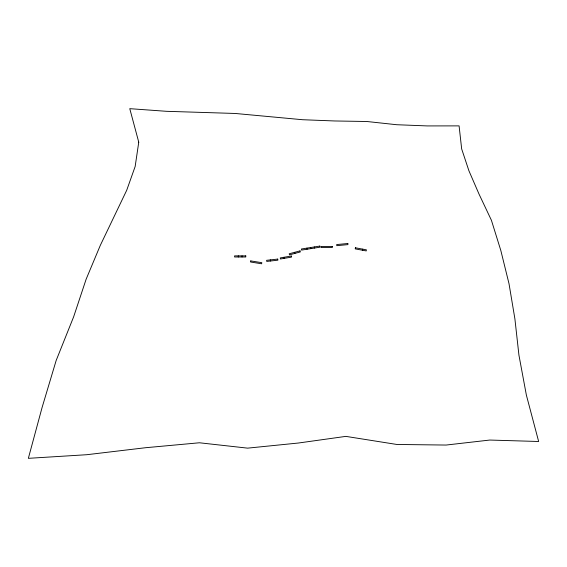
<?xml version="1.0" encoding="UTF-8"?>
<svg xmlns="http://www.w3.org/2000/svg" width="567" height="567" viewBox="0 0 567 567"><rect width="100%" height="100%" fill="white"/><g stroke="black" fill="none" stroke-linecap="round" stroke-linejoin="round"><path stroke-width="0.85" d="M362.54 250.245L362.745 249.147M294.62 252.329L294.904 253.406M283.939 257.283L284.131 258.382M314.302 246.95L314.479 248.055M310.617 247.538L310.787 248.637M306.931 248.119L307.101 249.218M270.331 259.899L270.452 261.011M242.045 255.873L242.045 256.986M238.31 255.873L238.31 256.986M138.752 142.175L135.159 166.492L126.717 190.25L100.302 245.376L86.149 279.177L73.646 316.804L56.154 360.513L42.107 407.425L28.35 458.334L86.779 454.713L145.606 447.717L199.414 442.777L247.63 448.143L298.377 443.025L345.849 436.377L396.886 444.471L446.101 445.052L489.796 440.049L538.65 441.495L526.367 395.079L518.933 355.148L514.9 318.888L509.017 283.734L500.838 250.557L491.419 220.287L478.995 194.027L468.895 170.717L461.666 148.915L459.086 125.881L427.305 125.924L396.723 124.726L366.792 121.494L334.7 120.969L302.565 119.722L235.199 113.464L166.507 111.309L129.765 108.666L138.752 142.175M250.756 260.912L250.586 262.011L261.635 263.783L261.812 262.677L250.756 260.912M355.41 247.772L355.204 248.87L366.211 250.933L366.417 249.834L355.41 247.772M300.028 250.883L289.213 253.775L289.496 254.852L300.312 251.954L300.028 250.883M291.296 256.022L280.261 257.907L280.452 259.006L291.488 257.12L291.296 256.022M319.831 246.078L301.403 248.998L301.573 250.097L320.008 247.177L319.831 246.078M277.752 259.084L266.625 260.31L266.745 261.415L277.873 260.189L277.752 259.084M347.833 243.505L336.685 244.561L336.791 245.667L347.932 244.618L347.833 243.505M332.319 246.432L321.12 246.432L321.12 247.545L332.319 247.545L332.319 246.432M245.773 255.873L234.582 255.873L234.582 256.986L245.773 256.986L245.773 255.873"/></g></svg>
